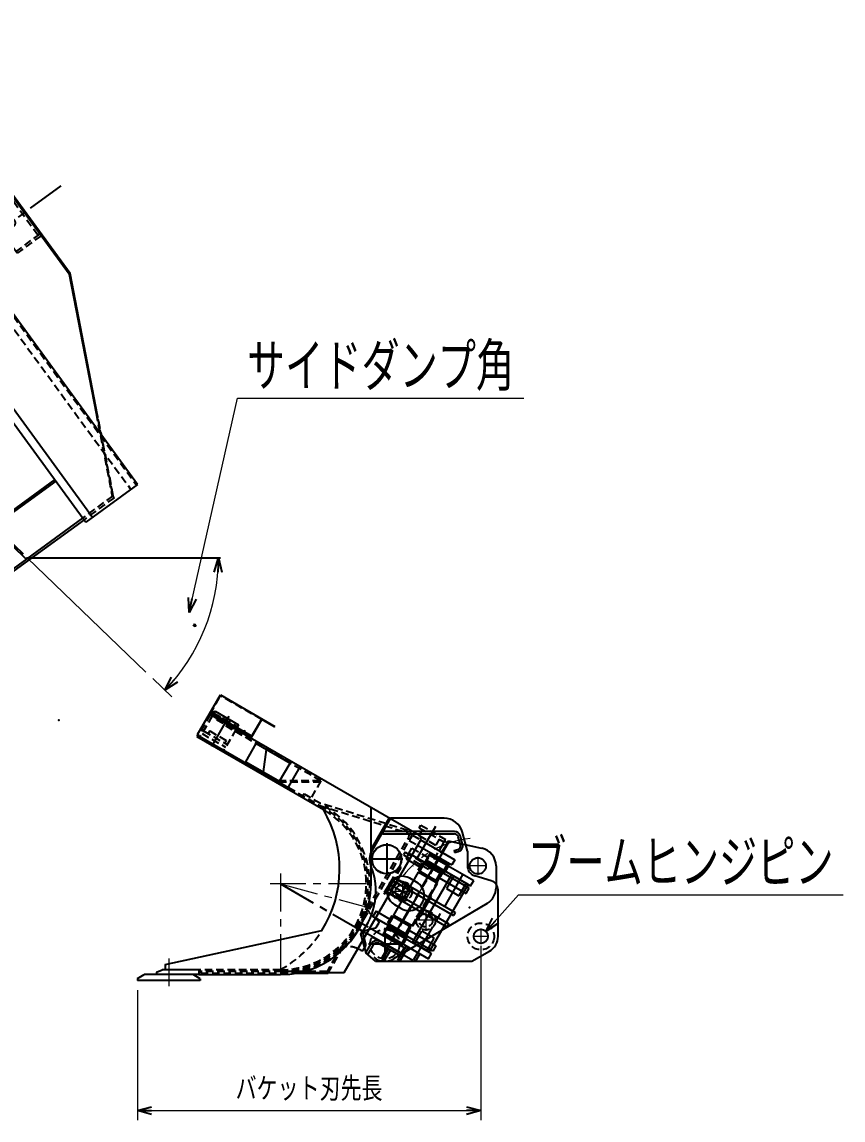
# Model space of a CAD drawing. Header units: millimetres. Extents: x -124 to 170, y -120 to 110.
# Drawn here: x -2.6 to 169.5, y -120.1 to 110.2 of the extents above; entities that cross this region are included whole.
import ezdxf
from ezdxf.enums import TextEntityAlignment as Align

# ---------------------------------------------------------------- set-up
doc = ezdxf.new("R2010")
doc.units = ezdxf.units.MM
doc.header["$LTSCALE"] = 0.25
doc.header["$PDSIZE"] = 1
doc.linetypes.add('CENTER', pattern=[50.8, 31.75, -6.35, 6.35, -6.35])
doc.linetypes.add('DASHED2', pattern=[9.525, 6.35, -3.175])
doc.layers.add('Layer0048', color=7, linetype='Continuous')
doc.styles.add('dcStyle0', font='txt.shx', dxfattribs={"width": 0.8, "bigfont": 'bigfont'})
doc.dimstyles.new('dc_Rotated', dxfattribs={"dimtxt": 4.5, "dimasz": 3.000002, "dimexe": 2, "dimexo": 1, "dimgap": 2, "dimtad": 3, "dimdec": 0, "dimdsep": 46, "dimtxsty": 'dcStyle0', "dimblk1": 'OPEN30', "dimblk2": 'OPEN30', "dimsah": 1, "dimcen": 0.09, "dimclrd": 7, "dimclre": 7, "dimclrt": 2, "dimadec": 0, "dimazin": 2, "dimtfac": 1, "dimtdec": 4, "dimtmove": 0, "dimatfit": 3, "dimfxl": 1, "dimarcsym": 1})

# ---------------------------------------------------------------- blocks, each defined once
blk = doc.blocks.new('DC_GROUP_ＤＸＦ９_13')
at = {"layer": 'Layer0048', "color": 2, "linetype": 'Continuous', "lineweight": 25}
for p, q in [((74.71, -56.8), (70.78, -63.6)), ((82.15, -65.79), (82.99, -64.34)), ((82.25, -65.62), (91.49, -70.96)), ((82.89, -64.51), (92.13, -69.85)), ((73.31, -81.1), (74.15, -79.65)), ((74.05, -79.82), (83.29, -85.16)), ((68.42, -81.04), (69.5, -85.04)), ((73.41, -80.93), (82.65, -86.27)), ((71.58, -86.8), (69.5, -85.04)), ((71.58, -86.8), (91.74, -86.8))]:
    blk.add_line(p, q, dxfattribs=at)
at = {"layer": 'Layer0048', "color": 4, "linetype": 'CENTER', "lineweight": 25}
for p, q in [((73.9, -62.01), (73.9, -68.79)), ((77.29, -65.4), (70.51, -65.4)), ((75.14, -81.93), (84.62, -65.51)), ((73.5, -79.81), (73.5, -86.59)), ((76.89, -83.2), (70.11, -83.2))]:
    blk.add_line(p, q, dxfattribs=at)
at = {"layer": 'Layer0048', "color": 2, "linetype": 'Continuous', "lineweight": 25}
blk.add_circle((73.9, -65.4), 3.08, dxfattribs=at)
at = {"layer": 'Layer0048', "color": 4, "linetype": 'DASHED2', "lineweight": 25}
blk.add_circle((73.5, -83.2), 3.08, dxfattribs=at)
at = {"layer": 'Layer0048', "color": 2, "linetype": 'Continuous', "lineweight": 25}
for centre, radius, start, end in [((73.9, -65.4), 3.6, 150, 202.4354), ((57.63, -72.12), 14, 320.4044, 22.4354)]:
    blk.add_arc(centre, radius, start, end, dxfattribs=at)
blk = doc.blocks.new('DC_GROUP_ＤＸＦ９_12')
at = {"layer": 'Layer0048', "color": 2, "linetype": 'Continuous', "lineweight": 25}
for p, q in [((74.31, -56.77), (70.61, -63.18)), ((74.62, -56.95), (74.31, -56.77)), ((84.9, -60.48), (86.25, -61.25)), ((85.1, -61.33), (85.93, -61.8)), ((85.51, -62.52), (86.25, -61.25)), ((86.05, -61.6), (86.6, -61.92)), ((86.8, -61.57), (86.07, -62.84)), ((70.61, -63.18), (70.92, -63.36)), ((82.99, -64.34), (86.97, -66.64)), ((82.15, -65.79), (86.13, -68.09)), ((85.82, -67.91), (86.66, -66.46)), ((86.13, -68.09), (86.97, -66.64)), ((75.53, -69.42), (73.98, -72.1)), ((74.69, -70.14), (74.19, -71.02)), ((74.78, -71.91), (75.76, -70.21)), ((75.24, -69.91), (78.88, -72.01)), ((75.56, -69.36), (79.2, -71.46)), ((80.16, -70.19), (78.78, -69.39)), ((91.49, -70.96), (92.13, -69.85)), ((73.94, -72.16), (77.58, -74.26)), ((74.26, -71.61), (77.9, -73.71)), ((79.2, -71.46), (77.58, -74.26)), ((76.96, -75.73), (75.58, -74.93)), ((74.15, -79.65), (78.13, -81.95)), ((72.58, -82.67), (77.02, -85.23)), ((73.31, -81.1), (77.29, -83.4)), ((76.98, -83.22), (77.82, -81.77)), ((77.29, -83.4), (78.13, -81.95)), ((69.5, -85.05), (70.56, -83.22)), ((69.5, -85.05), (69.92, -85.29)), ((70.98, -83.46), (69.92, -85.29)), ((72.34, -83.09), (76.78, -85.65)), ((74.25, -84.19), (72.91, -86.51)), ((74.66, -84.43), (73.32, -86.75)), ((76.26, -86.55), (77.98, -83.57)), ((76.67, -86.79), (78.39, -83.81)), ((80.4, -84.97), (79.52, -86.5)), ((82.65, -86.27), (83.29, -85.16)), ((73.32, -86.75), (72.91, -86.51)), ((76.26, -86.55), (76.67, -86.79)), ((79.52, -86.5), (79.94, -86.74)), ((80.82, -85.21), (79.94, -86.74))]:
    blk.add_line(p, q, dxfattribs=at)
at = {"layer": 'Layer0048', "color": 4, "linetype": 'CENTER', "lineweight": 25}
for p, q in [((84.12, -58.53), (79.33, -66.84)), ((89.88, -68.55), (80.4, -84.97)), ((74.75, -70.76), (78.39, -72.86)), ((77.99, -70.76), (76.37, -73.56))]:
    blk.add_line(p, q, dxfattribs=at)
at = {"layer": 'Layer0048', "color": 4, "linetype": 'DASHED2', "lineweight": 25}
for p, q in [((80.7, -60.45), (81.42, -59.2)), ((80.73, -58.8), (81.05, -58.25)), ((80.73, -58.8), (85.1, -61.33)), ((81.05, -58.25), (84.9, -60.48)), ((80.7, -60.45), (84.17, -62.45)), ((84.89, -61.2), (84.17, -62.45)), ((77.77, -63.93), (77.45, -64.49)), ((77.77, -63.93), (82.97, -66.93)), ((78.46, -64.33), (79.18, -63.08)), ((79.18, -63.08), (82.65, -65.08)), ((82.65, -67.49), (85.51, -62.52)), ((86.07, -62.84), (83.4, -67.46)), ((77.45, -64.49), (82.65, -67.49)), ((82.62, -65.07), (81.9, -66.32)), ((76.55, -66.93), (74.69, -70.14)), ((76.86, -67.11), (75.53, -69.42)), ((76.55, -66.93), (76.86, -67.11)), ((82.85, -67.14), (83.4, -67.46)), ((74.19, -71.02), (73.31, -72.54)), ((73.62, -72.72), (73.31, -72.54)), ((73.98, -72.1), (73.62, -72.72))]:
    blk.add_line(p, q, dxfattribs=at)
at = {"layer": 'Layer0048', "color": 4, "linetype": 'CENTER', "lineweight": 13}
for p, q in [((77.18, -69.92), (77.18, -74.4)), ((79.42, -72.16), (74.94, -72.16)), ((82.1, -75.96), (82.1, -80.44)), ((84.34, -78.2), (79.86, -78.2))]:
    blk.add_line(p, q, dxfattribs=at)
at = {"layer": 'Layer0048', "color": 2, "linetype": 'Continuous', "lineweight": 25}
blk.add_circle((73.9, -65.4), 3.05, dxfattribs=at)
at = {"layer": 'Layer0048', "color": 4, "linetype": 'DASHED2', "lineweight": 25}
for centre, radius in [((77.18, -72.16), 2.03), ((77.18, -72.16), 1.43), ((82.1, -78.2), 2.03), ((82.1, -78.2), 1.43)]:
    blk.add_circle(centre, radius, dxfattribs=at)
at = {"layer": 'Layer0048', "color": 2, "linetype": 'Continuous', "lineweight": 25}
for centre, radius, start, end in [((77.18, -72.16), 3.2, 60, 240), ((78.56, -72.96), 3.2, 240, 60), ((71.84, -83.96), 1.48, 60, 150), ((71.84, -83.96), 1, 60, 150)]:
    blk.add_arc(centre, radius, start, end, dxfattribs=at)
at = {"layer": 'Layer0048', "linetype": 'Continuous'}
blk.add_blockref('DC_GROUP_ＤＸＦ９_13', (0, 0), dxfattribs=at)
blk = doc.blocks.new('DC_GROUP_ＤＸＦ９_11')
at = {"layer": 'Layer0048', "color": 4, "linetype": 'CENTER', "lineweight": 13}
blk.add_line((73.89, -84.25), (86.33, -62.7), dxfattribs=at)
at = {"layer": 'Layer0048', "color": 6, "linetype": 'Continuous', "lineweight": 25}
for p, q in [((77.98, -65.33), (78.62, -64.22)), ((91.19, -71.48), (78.62, -64.22)), ((77.98, -65.33), (80.86, -66.99)), ((80.46, -67.68), (81.34, -66.16)), ((81.65, -66.34), (80.77, -67.86)), ((81.34, -66.16), (85.35, -68.48)), ((87.46, -68.68), (79.3, -82.81)), ((80.46, -67.68), (84.47, -70)), ((85.11, -68.33), (84.23, -69.86)), ((85.35, -68.48), (84.47, -70)), ((87.92, -68.94), (86.42, -71.54)), ((90.98, -70.71), (87.46, -68.68)), ((75.31, -69.95), (75.69, -69.29)), ((75.31, -69.95), (87.88, -77.21)), ((75.69, -69.29), (88.26, -76.55)), ((90.98, -70.71), (82.82, -84.84)), ((84.87, -69.31), (90.55, -72.59)), ((90.52, -70.44), (89.02, -73.04)), ((73.95, -72.31), (74.33, -71.65)), ((73.95, -72.31), (86.52, -79.57)), ((74.33, -71.65), (86.9, -78.91)), ((80.85, -76.75), (82.99, -73.05)), ((81.16, -76.93), (83.3, -73.23)), ((83.3, -73.23), (82.99, -73.05)), ((86.42, -71.54), (89.02, -73.04)), ((90.55, -72.59), (91.19, -71.48)), ((71.66, -76.27), (71.02, -77.38)), ((83.59, -84.64), (71.02, -77.38)), ((71.66, -76.27), (74.54, -77.93)), ((74.94, -77.24), (74.06, -78.77)), ((75.25, -77.42), (74.37, -78.95)), ((74.94, -77.24), (78.95, -79.56)), ((81.16, -76.93), (80.85, -76.75)), ((88.26, -76.55), (87.88, -77.21)), ((74.06, -78.77), (78.07, -81.08)), ((78.71, -79.42), (77.83, -80.94)), ((78.07, -81.08), (78.95, -79.56)), ((78.55, -80.25), (84.23, -83.53)), ((79.76, -83.08), (81.26, -80.48)), ((83.86, -81.98), (81.26, -80.48)), ((86.9, -78.91), (86.52, -79.57)), ((82.82, -84.84), (79.3, -82.81)), ((82.36, -84.58), (83.86, -81.98)), ((84.23, -83.53), (83.59, -84.64))]:
    blk.add_line(p, q, dxfattribs=at)
at = {"layer": 'Layer0048', "color": 7, "linetype": 'Continuous', "lineweight": 25}
for p, q in [((80.67, -68.19), (83.07, -64.04)), ((83.07, -64.04), (86.81, -66.2)), ((75.38, -77.1), (80.56, -68.13)), ((80.56, -68.13), (84.52, -70.42)), ((79.34, -79.39), (84.52, -70.42)), ((73.09, -81.32), (75.49, -77.17)), ((75.38, -77.1), (79.34, -79.39)), ((73.09, -81.32), (76.83, -83.48))]:
    blk.add_line(p, q, dxfattribs=at)
at = {"layer": 'Layer0048', "color": 4, "linetype": 'DASHED2', "lineweight": 25}
blk.add_line((76.83, -83.48), (86.81, -66.2), dxfattribs=at)
at = {"layer": 'Layer0048', "linetype": 'Continuous'}
blk.add_blockref('DC_GROUP_ＤＸＦ９_12', (0, 0), dxfattribs=at)
blk = doc.blocks.new('DC_GROUP_ＤＸＦ９_10')
at = {"layer": 'Layer0048', "color": 4, "linetype": 'CENTER', "lineweight": 13}
for p, q in [((93.01, -64.92), (93.01, -68.66)), ((94.88, -66.79), (91.14, -66.79)), ((93.63, -79.92), (93.63, -83.22)), ((95.28, -81.57), (91.98, -81.57))]:
    blk.add_line(p, q, dxfattribs=at)
at = {"layer": 'Layer0048', "color": 6, "linetype": 'Continuous', "lineweight": 25}
for centre, radius in [((93.01, -66.79), 1.7), ((93.63, -81.57), 1.5)]:
    blk.add_circle(centre, radius, dxfattribs=at)
for centre, radius, start, end in [((93.01, -66.79), 3.8, 0, 77.9118), ((93.63, -81.57), 3.6, 299.7892, 0)]:
    blk.add_arc(centre, radius, start, end, dxfattribs=at)
at = {"layer": 'Layer0048', "color": 2, "linetype": 'Continuous', "lineweight": 25}
blk.add_arc((73.5, -83.2), 3.6, 229.9285, 300.6507, dxfattribs=at)
at = {"layer": 'Layer0048', "linetype": 'Continuous'}
blk.add_blockref('DC_GROUP_ＤＸＦ９_11', (0, 0), dxfattribs=at)
blk = doc.blocks.new('DC_GROUP_ＤＸＦ９_14')
at = {"layer": 'Layer0048', "color": 2, "linetype": 'Continuous', "lineweight": 25}
for p, q in [((37.31, -34.41), (36.91, -35.1)), ((37.73, -34.65), (37.31, -34.41)), ((37.91, -34.34), (37.33, -35.34)), ((37.91, -34.34), (42.86, -37.2)), ((36.7, -34.98), (34.2, -39.31)), ((80.66, -60.36), (36.7, -34.98)), ((42.86, -37.2), (42.28, -38.2)), ((34.31, -39.37), (34.13, -39.69)), ((34.13, -39.69), (60.63, -54.99)), ((34.2, -39.31), (53.29, -50.33)), ((59.96, -49.19), (59.96, -48.95)), ((64.97, -89.13), (80.95, -61.46)), ((81.01, -61.35), (88.18, -65.49)), ((80.37, -62.46), (87.54, -66.6)), ((88.18, -65.49), (87.54, -66.6)), ((27.43, -87.45), (60.32, -80.32)), ((70.17, -80.13), (71.54, -79.76)), ((70.37, -79.78), (77.54, -83.92)), ((71.79, -79.57), (72.24, -78.79)), ((69.54, -83.23), (69.17, -81.86)), ((69.73, -80.89), (76.9, -85.03)), ((69.05, -84.32), (69.5, -83.53)), ((77.54, -83.92), (76.9, -85.03)), ((27.43, -87.45), (27.43, -88.57)), ((21.63, -90.39), (23.03, -89.57)), ((33.32, -89.57), (23.03, -89.57)), ((25.63, -89.09), (26.85, -88.57)), ((25.63, -89.09), (25.63, -89.57)), ((34.51, -89.57), (25.63, -89.57)), ((34.51, -88.57), (26.85, -88.57)), ((34.83, -90.45), (33.32, -89.57)), ((34.51, -88.57), (34.51, -89.57)), ((54.84, -89.13), (61.69, -89.13)), ((54.88, -89.29), (61.6, -89.29)), ((61.69, -89.13), (64.97, -89.13)), ((21.63, -90.39), (21.63, -90.85)), ((34.83, -90.85), (21.63, -90.85)), ((34.83, -90.45), (34.83, -90.85))]:
    blk.add_line(p, q, dxfattribs=at)
at = {"layer": 'Layer0048', "color": 4, "linetype": 'DASHED2', "lineweight": 25}
for p, q in [((36.91, -35.1), (34.41, -39.43)), ((37.33, -35.34), (34.83, -39.67)), ((37.67, -34.75), (42.62, -37.61)), ((38.2, -36.08), (38.64, -35.31)), ((38.2, -36.08), (41.66, -38.08)), ((35.19, -39.05), (40.14, -41.91)), ((35.51, -38.5), (40.46, -41.36)), ((36.8, -38.5), (36.48, -39.06)), ((36.8, -38.5), (40.26, -40.5)), ((42.28, -38.2), (39.78, -42.53)), ((60.1, -48.95), (39.91, -37.3)), ((41.66, -38.08), (42.1, -37.31)), ((40.26, -40.5), (39.94, -41.06)), ((59.96, -48.95), (51.31, -48.95)), ((51.31, -49.19), (51.31, -48.95)), ((51.31, -49.19), (59.96, -49.19)), ((53.29, -50.33), (60.81, -54.67)), ((60.1, -48.95), (57.8, -52.94)), ((56.58, -51.68), (56.34, -52.09)), ((56.58, -51.68), (60.04, -53.68)), ((59.85, -54.12), (78.14, -59.81)), ((78.28, -59.35), (60.04, -53.68)), ((61.57, -54.15), (61.43, -54.61)), ((67.53, -79.75), (78.51, -60.74)), ((67.94, -79.99), (79.28, -60.35)), ((78.64, -61.46), (80.37, -62.46)), ((79.28, -60.35), (81.01, -61.35)), ((69.58, -75.86), (69.93, -76.06)), ((68, -79.89), (69.73, -80.89)), ((68.64, -78.78), (70.37, -79.78)), ((68.81, -80.49), (70.17, -80.13)), ((69.17, -81.86), (68.81, -80.49)), ((64.41, -83.75), (61.39, -88.93)), ((61.6, -89.29), (64.72, -83.93)), ((64.72, -83.93), (64.41, -83.75)), ((64.61, -83.56), (64.95, -83.9)), ((65.18, -83.48), (65.53, -83.68)), ((51.63, -88.57), (34.51, -88.57)), ((61.39, -88.93), (34.51, -88.93)), ((34.91, -88.93), (34.91, -89.29)), ((34.91, -89.29), (54.88, -89.29))]:
    blk.add_line(p, q, dxfattribs=at)
at = {"layer": 'Layer0048', "color": 4, "linetype": 'CENTER', "lineweight": 25}
for p, q in [((37.24, -41.73), (40.9, -35.39)), ((86.98, -61.58), (72.89, -85.98)), ((51.63, -70.57), (79.34, -86.57))]:
    blk.add_line(p, q, dxfattribs=at)
at = {"layer": 'Layer0048', "color": 6, "linetype": 'Continuous', "lineweight": 25}
for p, q in [((53.11, -50.65), (55.79, -46)), ((70.63, -70.57), (70.63, -54.57)), ((34.51, -89.57), (51.63, -89.57))]:
    blk.add_line(p, q, dxfattribs=at)
at = {"layer": 'Layer0048', "color": 4, "linetype": 'CENTER', "lineweight": 13}
for p, q in [((51.63, -68.42), (51.63, -88.57)), ((69.63, -70.57), (49.47, -70.57)), ((51.63, -70.57), (69.01, -75.23)), ((28.23, -86.23), (28.23, -92.01))]:
    blk.add_line(p, q, dxfattribs=at)
at = {"layer": 'Layer0048', "color": 4, "linetype": 'DASHED2', "lineweight": 25}
for centre, radius, start, end in [((51.63, -70.57), 18.72, 270, 60), ((51.63, -70.57), 18.36, 270, 60), ((51.63, -70.57), 18, 270, 60), ((77.95, -60.42), 0.64, 330, 72.7349), ((77.95, -60.42), 1.12, 330, 72.7349), ((75.13, -73.07), 6, 209.8751, 232.6567), ((39.78, -67.4), 24.26, 299.2177, 327.8164), ((51.63, -70.57), 18.84, 315, 330), ((65.54, -89.68), 6, 67.3433, 90.1249), ((54.84, -88.89), 0.24, 99.9542, 270)]:
    blk.add_arc(centre, radius, start, end, dxfattribs=at)
at = {"layer": 'Layer0048', "color": 2, "linetype": 'Continuous', "lineweight": 25}
for centre, radius, start, end in [((39.78, -67.4), 24.26, 327.8164, 30.7823), ((80.26, -61.06), 0.8, 330, 60), ((75.13, -73.07), 6, 232.6567, 239.5803), ((71.89, -78.59), 0.4, 330, 59.5803), ((71.44, -79.37), 0.4, 285, 330), ((65.54, -89.68), 6, 60.4197, 67.3433), ((68.7, -84.12), 0.4, 240.4197, 330), ((69.15, -83.33), 0.4, 330, 15)]:
    blk.add_arc(centre, radius, start, end, dxfattribs=at)
at = {"layer": 'Layer0048', "color": 6, "linetype": 'Continuous', "lineweight": 25}
blk.add_arc((51.63, -70.57), 19, 270, 0, dxfattribs=at)
blk = doc.blocks.new('DC_GROUP_ＤＸＦ９_15')
at = {"layer": 'Layer0048', "color": 3, "linetype": 'Continuous', "lineweight": 25}
for p, q in [((36.76, -34.88), (39.04, -30.93)), ((39.04, -30.93), (50.47, -37.53)), ((45.48, -39.91), (36.76, -34.88)), ((45.38, -39.62), (36.86, -34.71)), ((36.95, -34.55), (45.47, -39.47)), ((47.7, -35.93), (45.42, -39.88)), ((45.48, -39.91), (47.76, -35.96)), ((50.41, -37.64), (47.69, -36.07)), ((44.51, -39.12), (44.6, -38.97)), ((50.41, -37.64), (50.47, -37.53)), ((45.47, -39.47), (45.38, -39.62))]:
    blk.add_line(p, q, dxfattribs=at)
at = {"layer": 'Layer0048', "color": 4, "linetype": 'DASHED2', "lineweight": 25}
for p in [(36.87, -34.94), (47.69, -36.07)]:
    blk.add_line(p, (39.09, -31.11), dxfattribs=at)
at = {"layer": 'Layer0048', "color": 4, "linetype": 'CENTER', "lineweight": 25}
for p, q in [((39.2, -36.65), (39.75, -35.71)), ((43.71, -39.25), (44.25, -38.31))]:
    blk.add_line(p, q, dxfattribs=at)
at = {"layer": 'Layer0048', "color": 2, "linetype": 'Continuous', "lineweight": 25}
blk.add_line((44.4, -39.06), (43.53, -38.56), dxfattribs=at)
blk = doc.blocks.new('DC_GROUP_ＤＸＦ９_9')
at = {"layer": 'Layer0048', "color": 2, "linetype": 'Continuous', "lineweight": 25}
for p, q in [((44.37, -44.95), (46.57, -41.14)), ((46.57, -41.14), (53.64, -45.23)), ((48.08, -47.1), (48.72, -42.39)), ((44.37, -44.95), (51.44, -49.04)), ((51.44, -49.04), (53.64, -45.23)), ((85.91, -56.8), (74.71, -56.8))]:
    blk.add_line(p, q, dxfattribs=at)
at = {"layer": 'Layer0048', "color": 6, "linetype": 'Continuous', "lineweight": 25}
for p, q in [((88.12, -59.6), (73.09, -59.6)), ((73.09, -59.6), (73.09, -60.08)), ((90.83, -63.71), (89.77, -59.76)), ((73.09, -60.08), (88.12, -60.08)), ((86.8, -61.57), (93.8, -63.07)), ((89.34, -62.35), (88.89, -60.67)), ((89.81, -62.22), (89.36, -60.54)), ((88.01, -63.53), (88.78, -63.33)), ((88.01, -63.53), (88.13, -64)), ((88.13, -64), (88.9, -63.79)), ((90.83, -63.71), (90.83, -66.79)), ((95.82, -69.94), (92.36, -68.87)), ((96.81, -66.79), (96.81, -71.41)), ((97.23, -81.57), (97.23, -71.85)), ((94.94, -74.68), (75.34, -86.3)), ((91.74, -86.8), (95.41, -84.7))]:
    blk.add_line(p, q, dxfattribs=at)
at = {"layer": 'Layer0048', "color": 4, "linetype": 'DASHED2', "lineweight": 25}
blk.add_circle((93.63, -81.57), 2.8, dxfattribs=at)
at = {"layer": 'Layer0048', "color": 6, "linetype": 'Continuous', "lineweight": 25}
for centre, radius, start, end in [((85.91, -60.8), 4, 15, 90), ((88.12, -60.88), 1.28, 15, 90), ((88.12, -60.88), 0.8, 15, 90), ((88.57, -62.55), 0.8, 285, 15), ((88.57, -62.55), 1.28, 285, 15), ((93.01, -66.79), 2.18, 180, 252.8039), ((95.23, -71.85), 2, 0, 72.8039), ((93.01, -71.41), 3.8, 300.6507, 0)]:
    blk.add_arc(centre, radius, start, end, dxfattribs=at)
at = {"layer": 'Layer0048', "linetype": 'Continuous'}
for name in ['DC_GROUP_ＤＸＦ９_15', 'DC_GROUP_ＤＸＦ９_14', 'DC_GROUP_ＤＸＦ９_10']:
    blk.add_blockref(name, (0, 0), dxfattribs=at)
blk = doc.blocks.new('_Open30')
at = {"color": 0, "linetype": 'ByBlock', "lineweight": -2}
for p, q in [((-1, 0.267949), (0, 0)), ((0, 0), (-1, -0.267949)), ((0, 0), (-1, 0))]:
    blk.add_line(p, q, dxfattribs=at)
blk = doc.blocks.new('*D19')
at = {"layer": 'Layer0048', "color": 7, "linetype": 'Continuous', "lineweight": 13}
for p, q in [((93.63, -83.57), (93.63, -120.08)), ((21.63, -92.85), (21.63, -120.08)), ((21.63, -118.08), (93.63, -118.08))]:
    blk.add_line(p, q, dxfattribs=at)
at = {"layer": 'Layer0048', "color": 7, "xscale": 3.000002807615286, "yscale": 2.999989368223643}
for p, rotation in [((21.63, -118.08), 180), ((93.63, -118.08), 360)]:
    blk.add_blockref('_Open30', p, dxfattribs=dict(at, rotation=rotation))
at = {"layer": 'Layer0048', "color": 2, "insert": (57.63, -116.08), "char_height": 5, "attachment_point": 8, "style": 'dcStyle0'}
blk.add_mtext('\\T1.00;バケット刃先長', dxfattribs=at)
blk = doc.blocks.new('DC_GROUP_ＤＸＦ９_18')
at = {"layer": 'Layer0048', "color": 7, "linetype": 'Continuous', "lineweight": 13}
for p, q in [((94.7, -80.52), (101.55, -72.87)), ((101.55, -72.87), (169.55, -72.87))]:
    blk.add_line(p, q, dxfattribs=at)
at = {"layer": 'Layer0048', "color": 7, "xscale": 3.000002807615286, "yscale": 2.999989368223643, "rotation": 228.1464055114041}
blk.add_blockref('_Open30', (94.7, -80.52), dxfattribs=at)
at = {"layer": 'Layer0048', "color": 2, "style": 'dcStyle0', "width": 0.953191}
blk.add_text('ブームヒンジピン', height=10, dxfattribs=at).set_placement((103.55, -71.27), (167.55, -71.27), align=Align.FIT)
blk = doc.blocks.new('DA_DIMGROUP_0')
at = {"layer": 'Layer0048', "color": 7, "linetype": 'Continuous', "lineweight": 13}
blk.add_line((28.87, -31.37), (24.88, -27.53), dxfattribs=at)
blk.add_arc((-1.44, -2.21), 40.06, 316.0996, 0, dxfattribs=at)
at = {"layer": 'Layer0048', "color": 7, "xscale": 3.000002807615286, "yscale": 2.999989368223643}
for p, rotation in [((38.62, -2.21), 87.8544222531223), ((27.42, -29.98), 228.2451964941745)]:
    blk.add_blockref('_Open30', p, dxfattribs=dict(at, rotation=rotation))
at = {"layer": 'Layer0048', "color": 2, "insert": (33.86, -16.43), "char_height": 5, "attachment_point": 8, "rotation": 68.0498, "style": 'dcStyle0'}
blk.add_mtext('\\T1.00;.', dxfattribs=at)
blk = doc.blocks.new('DC_GROUP_ＤＸＦ９_19')
at = {"layer": 'Layer0048', "color": 7, "linetype": 'Continuous', "lineweight": 13}
for p, q in [((32.49, -13.63), (42.61, 31.25)), ((42.61, 31.25), (102.61, 31.25))]:
    blk.add_line(p, q, dxfattribs=at)
at = {"layer": 'Layer0048', "color": 7, "xscale": 3.000002807615286, "yscale": 2.999989368223643, "rotation": 257.2895140261232}
blk.add_blockref('_Open30', (32.49, -13.63), dxfattribs=at)
at = {"layer": 'Layer0048', "color": 2, "style": 'dcStyle0', "width": 0.956098}
blk.add_text('サイドダンプ角', height=10, dxfattribs=at).set_placement((44.61, 32.85), (100.61, 32.85), align=Align.FIT)
blk = doc.blocks.new('DC_GROUP_ＤＸＦ９_17')
at = {"layer": 'Layer0048', "color": 2, "linetype": 'Continuous', "lineweight": 25}
for p, q in [((-49.07, 110.16), (-59.89, 102.27)), ((-59.54, 101.79), (-77.06, 89.01)), ((-59.26, 101.4), (-76.77, 88.62)), ((-59.89, 102.27), (10.81, 5.31)), ((-37.84, 97.82), (-11.3, 83.23)), ((-11.47, 83.04), (-37.51, 97.36)), ((-53.62, 93.67), (-72.63, 79.81)), ((-53.41, 93.38), (-72.58, 79.41)), ((-76.77, 88.62), (-77.06, 89.01)), ((-76.26, 89), (-70.62, 81.28)), ((-63.27, 86.64), (-63.06, 86.35)), ((7.31, 57.3), (-11.47, 83.04)), ((7.53, 57.39), (-11.3, 83.23)), ((-70.8, 80.7), (-61.37, 67.77)), ((-73.62, 67.96), (-72.58, 79.41)), ((-72.42, 79.52), (-72.63, 79.81)), ((-68.06, 62.9), (-43.98, 80.45)), ((-43.61, 79.94), (-62.61, 66.08)), ((-53.63, 73.42), (-53.25, 72.9)), ((-60.61, 67.54), (-22.48, 15.25)), ((-73.24, 66.6), (-70.86, 63.33)), ((-62.61, 66.08), (-62.99, 66.6)), ((7.31, 57.3), (12.98, 28.12)), ((13.31, 27.66), (7.53, 57.39)), ((-5.47, 27.64), (-24.48, 13.79)), ((-29.18, 9.57), (-5.1, 27.13)), ((-15.12, 20.61), (-14.74, 20.09)), ((-13.06, 1.52), (-22.49, 14.45)), ((4.33, 14.2), (-14.84, 0.22)), ((4.54, 13.91), (-14.46, 0.05)), ((-24.48, 13.79), (-24.1, 13.27)), ((21.63, 13.2), (10.81, 5.31)), ((-5.32, 7.16), (-5.11, 6.87)), ((-27.23, 3.5), (-29.61, 6.77)), ((10.17, 6.18), (-7.34, -6.59)), ((10.46, 5.8), (-7.06, -6.98)), ((-26.05, 2.73), (-14.84, 0.22)), ((-14.67, 0.34), (-14.46, 0.05)), ((-12.46, 1.51), (-6.83, -6.21)), ((-7.34, -6.59), (-7.06, -6.98))]:
    blk.add_line(p, q, dxfattribs=at)
at = {"layer": 'Layer0048', "color": 4, "linetype": 'DASHED2', "lineweight": 25}
for p, q in [((-50.47, 109.14), (20.23, 12.18)), ((-53.24, 106.38), (-59.54, 101.79)), ((-52.95, 105.99), (-59.26, 101.4)), ((-52.95, 105.99), (-53.24, 106.38)), ((-52.9, 106.1), (-53.01, 105.89)), ((-11.39, 83.14), (-52.95, 105.99)), ((-52.9, 106.1), (-37.84, 97.82)), ((-37.51, 97.36), (-53.01, 105.89)), ((-71.6, 93.73), (-71.28, 93.89)), ((-71.6, 93.73), (-55.92, 61.72)), ((-55.59, 61.88), (-71.28, 93.89)), ((-75.97, 89.21), (-6.54, -6)), ((-11.39, 83.14), (7.42, 57.34)), ((-70.62, 81.28), (-60.61, 67.54)), ((-71.93, 79.88), (-72.32, 75.57)), ((-71.57, 79.84), (-71.94, 75.79)), ((-71.93, 79.88), (-71.57, 79.84)), ((-72.32, 75.57), (-64.91, 72.09)), ((-71.94, 75.79), (-64.75, 72.41)), ((-5.61, 75.02), (-10.62, 71.36)), ((-5.33, 74.63), (-10.34, 70.98)), ((0.79, 65.43), (-5.72, 74.35)), ((-64.75, 72.41), (-64.91, 72.09)), ((-3.55, 61.67), (-10.62, 71.36)), ((1.17, 65.71), (-3.84, 62.06)), ((1.46, 65.32), (-3.55, 61.67)), ((-55.92, 61.72), (-55.59, 61.88)), ((7.42, 57.34), (16.48, 10.78)), ((12.98, 28.12), (16.36, 10.76)), ((16.59, 10.8), (13.31, 27.66)), ((-22.48, 15.25), (-12.46, 1.51)), ((-19.1, 9.81), (-19.46, 9.76)), ((-18.41, 1.64), (-19.46, 9.76)), ((-18.08, 1.93), (-19.1, 9.81)), ((16.48, 10.78), (10.17, 6.18)), ((16.76, 10.39), (10.46, 5.8)), ((16.59, 10.8), (16.36, 10.76)), ((16.48, 10.78), (16.76, 10.39)), ((-14.19, 0.69), (-18.41, 1.64)), ((-14.11, 1.04), (-18.08, 1.93)), ((-14.19, 0.69), (-14.11, 1.04))]:
    blk.add_line(p, q, dxfattribs=at)
at = {"layer": 'Layer0048', "color": 4, "linetype": 'CENTER', "lineweight": 25}
for p, q in [((5.6, 75.77), (-47.79, 36.84)), ((-48.26, 61.74), (-57.13, 55.27)), ((-24.93, 28.26), (-34.75, 21.1)), ((-26.58, 21.49), (-26.33, 21.75)), ((-1.69, -2.47), (-26.58, 21.49)), ((-26.33, 21.75), (-1.44, -2.21)), ((-1.44, -2.21), (-1.69, -2.47))]:
    blk.add_line(p, q, dxfattribs=at)
at = {"layer": 'Layer0048', "color": 7, "linetype": 'Continuous', "lineweight": 13}
blk.add_line((-1.44, -2.21), (23.44, -26.15), dxfattribs=at)
at = {"layer": 'Layer0048', "color": 2, "linetype": 'Continuous', "lineweight": 25}
for centre in [(-70.55, 68.01), (-25.07, 5.63)]:
    blk.add_circle(centre, 1.4, dxfattribs=at)
at = {"layer": 'Layer0048', "color": 4, "linetype": 'DASHED2', "lineweight": 25}
blk.add_circle((-4.99, 68.05), 1, dxfattribs=at)
at = {"layer": 'Layer0048', "color": 2, "linetype": 'Continuous', "lineweight": 25}
for centre, start, end in [((-71.63, 67.78), 174.808, 216.0996), ((-69.24, 64.51), 216.0996, 306.0996), ((-28, 7.95), 126.0996, 216.0996), ((-25.61, 4.68), 216.0996, 257.3912)]:
    blk.add_arc(centre, 2, start, end, dxfattribs=at)
blk = doc.blocks.new('DC_GROUP_ＤＸＦ９_16')
at = {"layer": 'Layer0048', "color": 4, "linetype": 'DASHED2', "lineweight": 25}
blk.add_line((-49.26, 110.03), (21.45, 13.07), dxfattribs=at)
at = {"layer": 'Layer0048', "color": 2, "linetype": 'Continuous', "lineweight": 25}
for p, q in [((21.63, 13.2), (-49.07, 110.16)), ((-58.49, 103.29), (12.21, 6.33))]:
    blk.add_line(p, q, dxfattribs=at)
at = {"layer": 'Layer0048', "linetype": 'Continuous'}
blk.add_blockref('DC_GROUP_ＤＸＦ９_17', (0, 0), dxfattribs=at)

msp = doc.modelspace()

# ---------------------------------------------------------------- linework, layer by layer
at = {"layer": 'Layer0048', "color": 7, "linetype": 'Continuous', "lineweight": 25}
msp.add_line((-1.44, -2.21), (39.04, -2.21), dxfattribs=at)
at = {"layer": 'Layer0048', "color": 4, "linetype": 'CENTER', "lineweight": 13}
msp.add_arc((93.63, -81.57), 20.65, 96.2302, 142.4012, dxfattribs=at)
at = {"layer": 'Layer0048', "color": 5, "linetype": 'Continuous'}
msp.add_point((5.16, -36.22), dxfattribs=at)
at = {"layer": 'Layer0048', "color": 1, "linetype": 'Continuous'}
msp.add_point((91.26, -75.51), dxfattribs=at)

# ---------------------------------------------------------------- block references
at = {"linetype": 'Continuous'}
msp.add_blockref('DC_GROUP_ＤＸＦ９_16', (0, 0), dxfattribs=at)
at = {"layer": 'Layer0048', "linetype": 'Continuous'}
for name in ['DC_GROUP_ＤＸＦ９_19', 'DA_DIMGROUP_0', 'DC_GROUP_ＤＸＦ９_9', 'DC_GROUP_ＤＸＦ９_18']:
    msp.add_blockref(name, (0, 0), dxfattribs=at)

# ---------------------------------------------------------------- dimensions: what is measured, and where the dimension line sits
at = {"layer": 'Layer0048', "linetype": 'Continuous', "lineweight": 13}
dim = msp.add_linear_dim(base=(93.63, -118.08), p1=(21.63, -91.85), p2=(93.63, -82.57), text='バケット刃先長', dimstyle='dc_Rotated', override={"dimtxt": 5, "dimasz": 3.000002, "dimexe": 2, "dimexo": 1, "dimgap": 2, "dimtad": 3, "dimtih": 0, "dimtoh": 0, "dimdec": 1, "dimlfac": 1, "dimzin": 8, "dimtxsty": 'dcStyle0', "dimblk1": 'Open30', "dimblk2": 'Open30', "dimsah": 1, "dimclrd": 7, "dimclre": 7, "dimclrt": 2, "dimazin": 2, "dimtofl": 1, "dimtolj": 0, "dimtzin": 8, "dimarcsym": 1}, dxfattribs=at)
dim.commit()
dim.dimension.update_dxf_attribs({"geometry": '*D19', "text_midpoint": (57.63, -118.08), "dimtype": 160})

doc.saveas('drawing.dxf')
